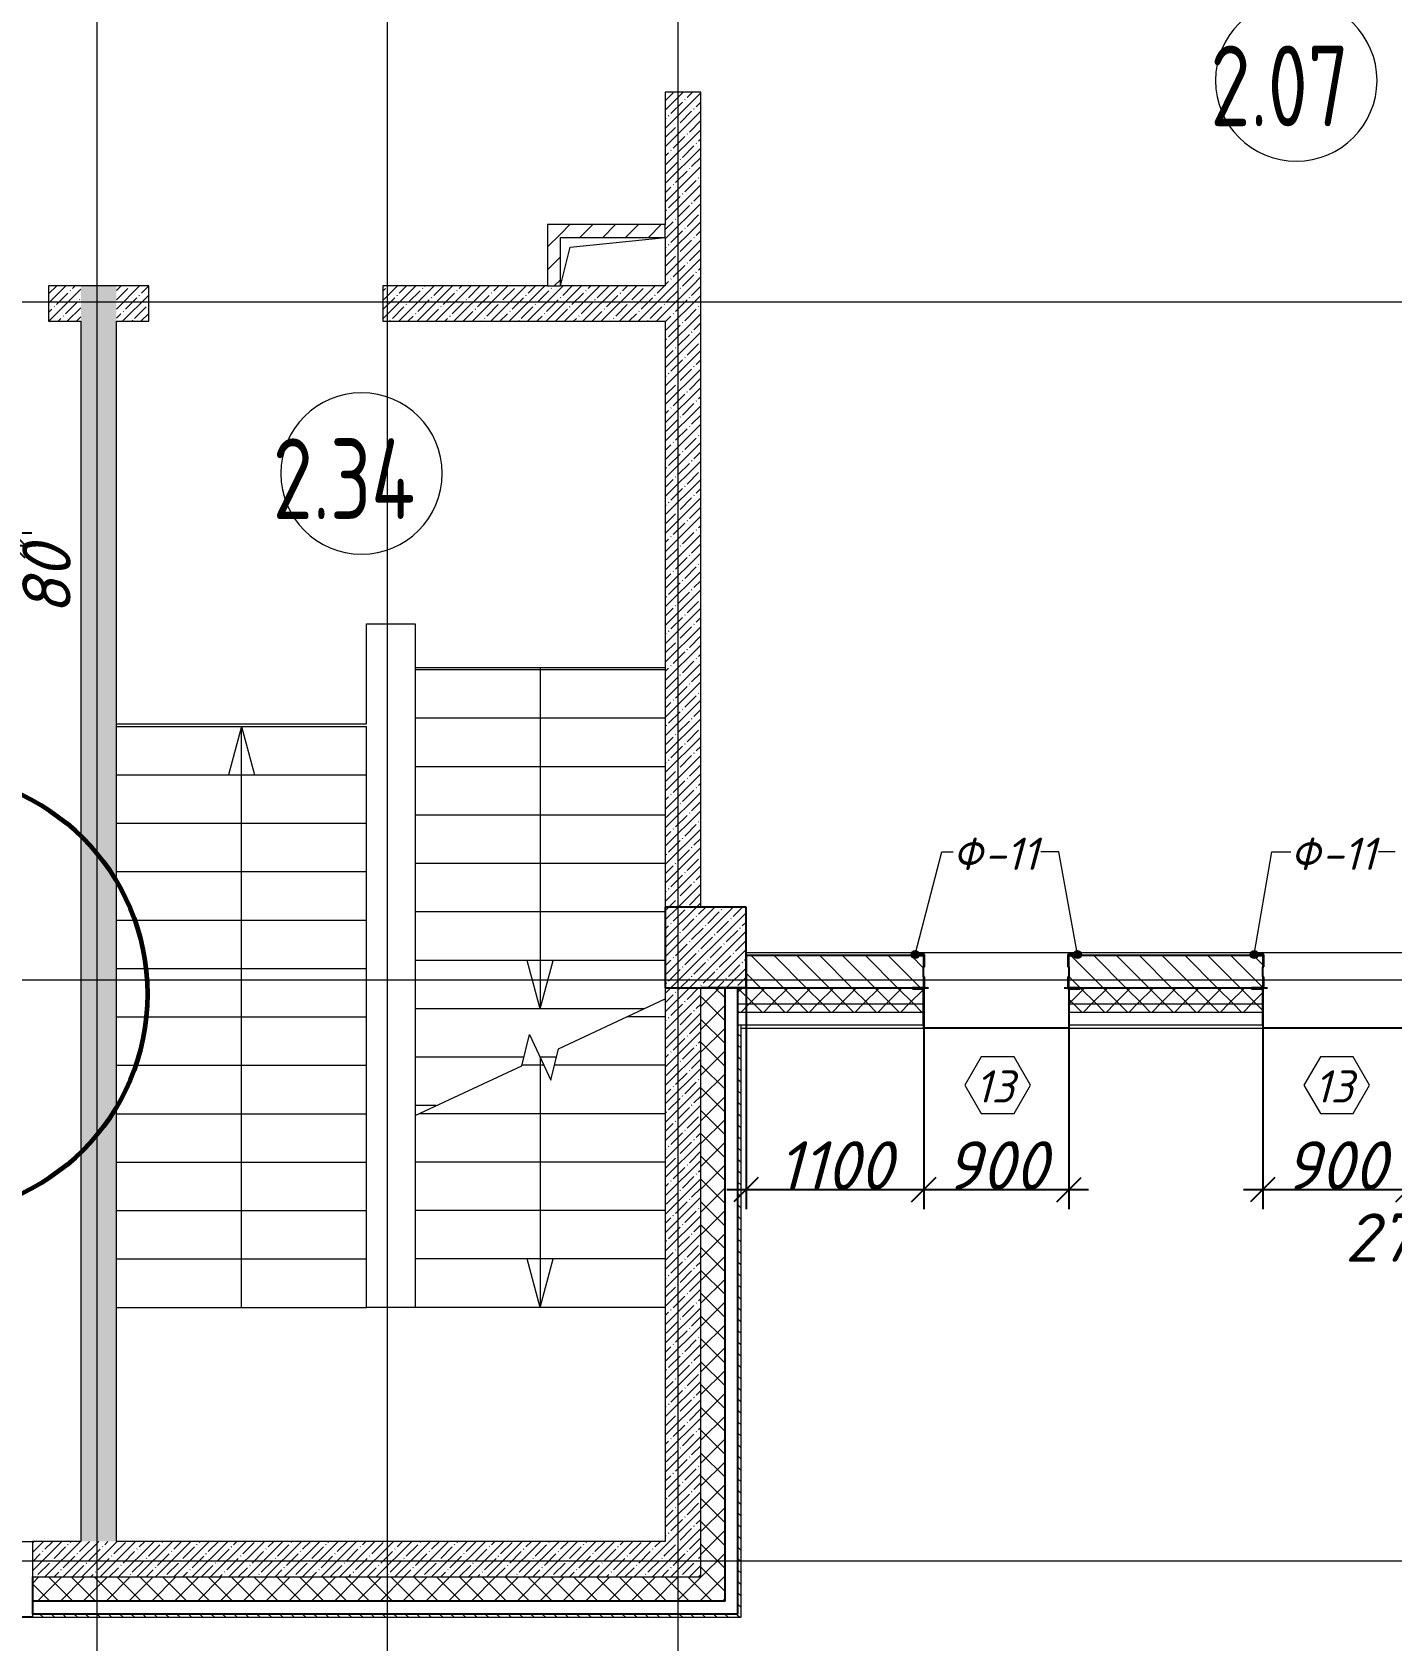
# Model space of a CAD drawing. Header units: millimetres. Extents: x 12986 to 523328, y -9759 to 30092.
# Drawn here: x 310655 to 319076, y -3262 to 6706 of the extents above; entities that cross this region are included whole.
import ezdxf

# ---------------------------------------------------------------- set-up
doc = ezdxf.new("R2010")
doc.units = ezdxf.units.MM
doc.layers.add('0)Допникки кружки', color=7, linetype='Continuous', plot=False)
for name, color, linetype, lineweight in [('A-ANNO-DIMS', 7, 'Continuous', 9), ('A-AREA-IDEN', 7, 'Continuous', 9), ('A-DETL', 7, 'Continuous', 9), ('A-FLOR', 7, 'Continuous', 9), ('A-GENM', 7, 'Continuous', 9), ('A-GENM-1', 7, 'Continuous', 25), ('A-GENM-IDEN', 7, 'Continuous', 9), ('A-GLAZ-IDEN', 7, 'Continuous', 9), ('A-WALL', 7, 'Continuous', 5), ('A-WALL-1', 7, 'Continuous', 25), ('A-WALL-6', 18, 'Continuous', 13), ('A-WALL-FNSH-1', 7, 'Continuous', 9), ('A-WALL-PATT-1', 7, 'Continuous', 5), ('A-WALL-PATT-3', 250, 'Continuous', 5), ('I-WALL', 7, 'Continuous', 5), ('S-COLS-1', 7, 'Continuous', 5), ('S-COLS-2', 7, 'Continuous', 25), ('S-STRS-1', 7, 'Continuous', 9), ('S-STRS-ANNO', 7, 'Continuous', 5), ('S-STRS-MBND', 7, 'Continuous', 9), ('Оси-1', 7, 'Continuous', 20)]:
    doc.layers.add(name, color=color, linetype=linetype, lineweight=lineweight)
for name, color, linetype, lineweight, true_color in [('A-WALL-3', 7, 'Continuous', 5, 0x000000), ('A-WALL-4', 7, 'Continuous', 25, 0x000000), ('A-WALL-FNSH-3', 7, 'Continuous', 13, 0x008000), ('A-WALL-PATT-2', 7, 'Continuous', 5, 0xce0000)]:
    doc.layers.add(name, color=color, linetype=linetype, lineweight=lineweight, true_color=true_color)
doc.styles.add('ISOCPEUR_I_2', font='isocpeui.ttf', dxfattribs={"height": 300})
doc.styles.add('СПДС', font='ГОСТ тип А.ttf', dxfattribs={"width": 0.9})
doc.dimstyles.new('ISO-2_0_0_9К_СРЕДНИЙ', dxfattribs={"dimscale": 304.8, "dimtxt": 199.196235, "dimasz": 0.492126, "dimexe": 0.393701, "dimexo": 0, "dimgap": 0, "dimtad": 1, "dimdec": 0, "dimzin": 0, "dimdsep": 46, "dimtxsty": 'ISOCPEUR_I_2', "dimblk1": 'OBLIQUE', "dimblk2": 'OBLIQUE', "dimsah": 1, "dimcen": 0.09, "dimdle": 0.393701, "dimazin": 0, "dimtfac": 1, "dimtdec": 4, "dimtix": 1, "dimtmove": 2, "dimatfit": 3, "dimfxl": 1, "dimtvp": 1, "dimtolj": 1, "dimtzin": 0, "dimarcsym": 2})
doc.dimstyles.new('ISO-2_0_0_9К_СРЕДНИЙ_2', dxfattribs={"dimscale": 304.8, "dimtxt": 199.196235, "dimasz": 0.492126, "dimexe": 0.393701, "dimexo": 0, "dimgap": 0, "dimtad": 1, "dimdec": 0, "dimzin": 0, "dimdsep": 46, "dimtxsty": 'ISOCPEUR_I_2', "dimblk1": 'OBLIQUE', "dimblk2": 'OBLIQUE', "dimsah": 1, "dimcen": 0.09, "dimdle": 0.393701, "dimazin": 0, "dimtfac": 1, "dimtdec": 4, "dimtix": 1, "dimtmove": 0, "dimatfit": 3, "dimfxl": 1, "dimtvp": 1, "dimtolj": 1, "dimtzin": 0, "dimarcsym": 2})
pattern_1 = [(45, (239096.85, -2765.93), (-57.02463, 57.02463), []), (45, (239153.876, -2765.93), (-57.02463, 57.02463), [100.806, -20.161, 3.353, -16.808])]
pattern_2 = [(45, (239096.85, -2765.93), (-70.71068, 70.71068), []), (135, (239096.85, -2765.93), (-70.71068, -70.71068), [])]
pattern_3 = [(135, (239096.85, -2765.933), (-35.35534, -35.35534), [])]
pattern_4 = [(45, (239096.85, -2765.93), (-70.71068, 70.71068), [])]

# ---------------------------------------------------------------- blocks, each defined once
blk = doc.blocks.new('AR_Отверстие прямоугольное _в плите_ - AR_Отверстие прямоугольное _в плите_-24505298-АР1_1_Кладочный план 2 этажа')
at = {"layer": 'A-GENM'}
for p, q in [((-265, 90), (325, 150)), ((-325, -150), (-265, 90))]:
    blk.add_line(p, q, dxfattribs=at)
blk = doc.blocks.new('Фахверк_СКБ_Уголок - Ф-11_200х2500 h-28441216-АР1_1_Кладочный план 2 этажа')
at = {"layer": 'A-GENM-1'}
for p, q in [((200, 156), (125, 156)), ((125, 156), (125, 81)), ((131, 81), (131, 150)), ((131, 150), (200, 150)), ((200, 150), (200, 156)), ((125, 81), (131, 81)), ((131, 19), (125, 19)), ((125, 19), (125, -56)), ((131, -50), (131, 19)), ((125, -56), (200, -56)), ((200, -50), (131, -50)), ((200, -56), (200, -50))]:
    blk.add_line(p, q, dxfattribs=at)
blk = doc.blocks.new('_Oblique')
at = {"color": 0, "linetype": 'ByBlock', "lineweight": -2}
blk.add_line((-0.5, -0.5), (0.5, 0.5), dxfattribs=at)
blk = doc.blocks.new('*D2239')
at = {"layer": 'A-ANNO-DIMS', "color": 0, "lineweight": -2, "transparency": 16777216}
for p, q in [((310533.9, 3404.1), (310533.9, 3724.1)), ((309519.9, 3604.1), (310653.9, 3604.1)), ((309519.9, 3524.1), (310653.9, 3524.1))]:
    blk.add_line(p, q, dxfattribs=at)
at = {"layer": 'Defpoints', "color": 0, "transparency": 16777216}
for p in [(309519.9, 3604.1), (310533.9, 3604.1), (309519.9, 3524.1)]:
    blk.add_point(p, dxfattribs=at)
at = {"layer": 'A-ANNO-DIMS', "color": 0, "lineweight": -2, "transparency": 16777216, "xscale": 150, "yscale": 150, "zscale": 150}
for p, rotation in [((310533.9, 3604.1), 90), ((310533.9, 3524.1), 270)]:
    blk.add_blockref('_Oblique', p, dxfattribs=dict(at, rotation=rotation))
at = {"layer": 'A-ANNO-DIMS', "color": 0, "transparency": 16777216, "insert": (310594, 3092.5), "char_height": 300, "width": 303.391, "attachment_point": 1, "rotation": 90, "line_spacing_factor": 1.149209, "style": 'ISOCPEUR_I_2'}
blk.add_mtext('\\A1;80', dxfattribs=at)
blk = doc.blocks.new('*D2337')
at = {"layer": 'A-ANNO-DIMS', "color": 0, "lineweight": -2, "transparency": 16777216}
for p, q in [((315076.9, 784.1), (315076.9, -586.4)), ((316176.9, 784.1), (316176.9, -586.4)), ((314956.9, -466.4), (316296.9, -466.4))]:
    blk.add_line(p, q, dxfattribs=at)
at = {"layer": 'Defpoints', "color": 0, "transparency": 16777216}
for p in [(315076.9, 784.1), (316176.9, 784.1), (316176.9, -466.4)]:
    blk.add_point(p, dxfattribs=at)
at = {"layer": 'A-ANNO-DIMS', "color": 0, "lineweight": -2, "transparency": 16777216, "xscale": 150, "yscale": 150, "zscale": 150, "rotation": 180}
blk.add_blockref('_Oblique', (315076.9, -466.4), dxfattribs=at)
at = {"layer": 'A-ANNO-DIMS', "color": 0, "lineweight": -2, "transparency": 16777216, "xscale": 150, "yscale": 150, "zscale": 150}
blk.add_blockref('_Oblique', (316176.9, -466.4), dxfattribs=at)
at = {"layer": 'A-ANNO-DIMS', "color": 0, "transparency": 16777216, "insert": (315626.9, -316.4), "char_height": 300, "width": 514.846, "attachment_point": 5, "style": 'ISOCPEUR_I_2'}
blk.add_mtext('\\A1;1100', dxfattribs=at)
blk = doc.blocks.new('*D2338')
at = {"layer": 'A-ANNO-DIMS', "color": 0, "lineweight": -2, "transparency": 16777216}
for p, q in [((316176.9, 784.1), (316176.9, -586.4)), ((317076.9, 784.1), (317076.9, -586.4)), ((316056.9, -466.4), (317196.9, -466.4))]:
    blk.add_line(p, q, dxfattribs=at)
at = {"layer": 'Defpoints', "color": 0, "transparency": 16777216}
for p in [(316176.9, 784.1), (317076.9, 784.1), (317076.9, -466.4)]:
    blk.add_point(p, dxfattribs=at)
at = {"layer": 'A-ANNO-DIMS', "color": 0, "lineweight": -2, "transparency": 16777216, "xscale": 150, "yscale": 150, "zscale": 150, "rotation": 180}
blk.add_blockref('_Oblique', (316176.9, -466.4), dxfattribs=at)
at = {"layer": 'A-ANNO-DIMS', "color": 0, "lineweight": -2, "transparency": 16777216, "xscale": 150, "yscale": 150, "zscale": 150}
blk.add_blockref('_Oblique', (317076.9, -466.4), dxfattribs=at)
at = {"layer": 'A-ANNO-DIMS', "color": 0, "transparency": 16777216, "insert": (316626.9, -316.4), "char_height": 300, "width": 455.087, "attachment_point": 5, "style": 'ISOCPEUR_I_2'}
blk.add_mtext('\\A1;900', dxfattribs=at)
blk = doc.blocks.new('*D2339')
at = {"layer": 'A-ANNO-DIMS', "color": 0, "lineweight": -2, "transparency": 16777216}
for p, q in [((318276.9, 784.1), (318276.9, -586.4)), ((319176.9, 784.1), (319176.9, -586.4)), ((318156.9, -466.4), (319296.9, -466.4))]:
    blk.add_line(p, q, dxfattribs=at)
at = {"layer": 'Defpoints', "color": 0, "transparency": 16777216}
for p in [(318276.9, 784.1), (319176.9, 784.1), (319176.9, -466.4)]:
    blk.add_point(p, dxfattribs=at)
at = {"layer": 'A-ANNO-DIMS', "color": 0, "lineweight": -2, "transparency": 16777216, "xscale": 150, "yscale": 150, "zscale": 150, "rotation": 180}
blk.add_blockref('_Oblique', (318276.9, -466.4), dxfattribs=at)
at = {"layer": 'A-ANNO-DIMS', "color": 0, "lineweight": -2, "transparency": 16777216, "xscale": 150, "yscale": 150, "zscale": 150}
blk.add_blockref('_Oblique', (319176.9, -466.4), dxfattribs=at)
at = {"layer": 'A-ANNO-DIMS', "color": 0, "transparency": 16777216, "insert": (318726.9, -316.4), "char_height": 300, "width": 455.087, "attachment_point": 5, "style": 'ISOCPEUR_I_2'}
blk.add_mtext('\\A1;900', dxfattribs=at)
blk = doc.blocks.new('*D2340')
at = {"layer": 'A-ANNO-DIMS', "color": 0, "lineweight": -2, "transparency": 16777216}
for p, q in [((319176.9, 784.1), (319176.9, -586.4)), ((319446.9, 784.1), (319446.9, -586.4)), ((319056.9, -466.4), (319566.9, -466.4))]:
    blk.add_line(p, q, dxfattribs=at)
at = {"layer": 'Defpoints', "color": 0, "transparency": 16777216}
for p in [(319176.9, 784.1), (319446.9, 784.1), (319446.9, -466.4)]:
    blk.add_point(p, dxfattribs=at)
at = {"layer": 'A-ANNO-DIMS', "color": 0, "lineweight": -2, "transparency": 16777216, "xscale": 150, "yscale": 150, "zscale": 150, "rotation": 180}
blk.add_blockref('_Oblique', (319176.9, -466.4), dxfattribs=at)
at = {"layer": 'A-ANNO-DIMS', "color": 0, "lineweight": -2, "transparency": 16777216, "xscale": 150, "yscale": 150, "zscale": 150}
blk.add_blockref('_Oblique', (319446.9, -466.4), dxfattribs=at)
at = {"layer": 'A-ANNO-DIMS', "color": 0, "transparency": 16777216, "insert": (318786.2, -613), "char_height": 300, "width": 455.087, "attachment_point": 1, "line_spacing_factor": 1.149209, "style": 'ISOCPEUR_I_2'}
blk.add_mtext('\\A1;270', dxfattribs=at)
blk = doc.blocks.new('AAR_СКБ_Марка_Окна_Перемычка и проем - Марка проема-25443838-АР1_1_Кладочный план 2 этажа')
at = {"layer": 'A-GLAZ-IDEN'}
for p, q in [((-0.968, -0.984), (-1.986, -2.747)), ((1.067, -0.984), (-0.968, -0.984)), ((2.085, -2.747), (1.067, -0.984)), ((-1.986, -2.747), (-0.968, -4.509)), ((1.067, -4.509), (2.085, -2.747)), ((-0.968, -4.509), (1.067, -4.509))]:
    blk.add_line(p, q, dxfattribs=at)
blk = doc.blocks.new('Марка_Помещения - Номер-25198446-Объем проектирования 2 этажа')
at = {"layer": 'A-AREA-IDEN'}
for start, end in [(360, 180), (180, 360)]:
    blk.add_arc((0, 0), 2.5, start, end, dxfattribs=at)

msp = doc.modelspace()

# ---------------------------------------------------------------- hatches: boundary and pattern name
at = {"layer": 'A-GENM-IDEN'}
h = msp.add_hatch(color=256, dxfattribs=at)
edge = h.paths.add_edge_path(flags=0)
edge.add_arc((316124.51748, 990.06727), 25, 0, 360)
h = msp.add_hatch(color=256, dxfattribs=at)
edge = h.paths.add_edge_path(flags=0)
edge.add_arc((317129.18415, 990.06727), 25, 0, 360)
h = msp.add_hatch(color=256, dxfattribs=at)
edge = h.paths.add_edge_path(flags=0)
edge.add_arc((318224.51748, 990.06727), 25, 0, 360)
at = {"layer": 'A-WALL-PATT-1'}
h = msp.add_hatch(dxfattribs=at)
h.set_pattern_fill('FP_7', color=256, style=0, pattern_type=2)
h.set_pattern_definition(pattern_1)
h.paths.add_polyline_path([(314796.85081, 5134.0673), (314796.85081, 6334.0673), (314576.85081, 6334.0673), (314576.85081, 5134.0673)], flags=0)
h.paths.add_polyline_path([(314796.85081, 7934.0673), (314796.85081, 8134.0673), (314576.85081, 8134.0673), (314576.85081, 7934.0673)], flags=0)
h = msp.add_hatch(dxfattribs=at)
h.set_pattern_fill('FP_7', color=256, style=0, pattern_type=2)
h.set_pattern_definition(pattern_1)
h.paths.add_polyline_path([(309036.85081, 4914.06731), (309806.85081, 4914.06731), (309806.85081, 5134.06731), (308457.33135, 5134.06731), (308457.33135, 4914.06731)], flags=0)
h.paths.add_polyline_path([(310956.85081, 4914.06731), (310956.85081, 5134.06731), (310756.85081, 5134.06731), (310756.85081, 4914.06731)], flags=0)
h.paths.add_polyline_path([(306656.85079, 4914.06731), (307357.33135, 4914.06731), (307357.33135, 5134.06731), (305956.85079, 5134.06731), (305956.85079, 4914.06731), (306576.85079, 4914.06731)], flags=0)
h = msp.add_hatch(dxfattribs=at)
h.set_pattern_fill('FP_7', color=256, style=0, pattern_type=2)
h.set_pattern_definition(pattern_1)
h.paths.add_polyline_path([(311013.72581, -2645.9327), (311176.85081, -2645.9327), (311176.85081, 5134.0673), (310956.85081, 5134.0673), (310956.85081, -2645.9327)], flags=0)
h = msp.add_hatch(dxfattribs=at)
h.set_pattern_fill('FP_7', color=256, style=0, pattern_type=2)
h.set_pattern_definition(pattern_1)
h.paths.add_polyline_path([(311176.85081, 4914.0673), (311376.85081, 4914.0673), (311376.85081, 5134.0673), (311176.85081, 5134.0673)], flags=0)
h.paths.add_polyline_path([(314576.85081, 4914.0673), (314576.85081, 5134.0673), (312826.85081, 5134.0673), (312826.85081, 4914.0673), (314078.25706, 4914.0673)], flags=0)
h = msp.add_hatch(dxfattribs=at)
h.set_pattern_fill('FP_7', color=256, style=0, pattern_type=2)
h.set_pattern_definition(pattern_1)
h.paths.add_polyline_path([(314576.85081, 1284.0673), (314796.85081, 1284.0673), (314796.85081, 5134.0673), (314576.85081, 5134.0673), (314576.85081, 1626.94875)], flags=0)
h = msp.add_hatch(dxfattribs=at)
h.set_pattern_fill('FP_7', color=256, style=0, pattern_type=2)
h.set_pattern_definition(pattern_1)
h.paths.add_polyline_path([(314796.85081, -2865.9327), (314796.85081, 784.0673), (314576.85081, 784.0673), (314576.85081, -2865.9327)], flags=0)
h = msp.add_hatch(dxfattribs=at)
h.set_pattern_fill('FP_11', color=256, style=0, pattern_type=2)
h.set_pattern_definition(pattern_2)
h.paths.add_polyline_path([(314796.85081, -3015.9327), (314946.85081, -3015.9327), (314946.85081, 784.06727), (314796.85081, 784.06727), (314796.85081, -2865.9327)], flags=0)
h = msp.add_hatch(dxfattribs=at)
h.set_pattern_fill('FP_11', color=256, style=0, pattern_type=2)
h.set_pattern_definition(pattern_2)
h.paths.add_polyline_path([(316176.85081, 684.06727), (316176.32907, 778.06727), (316107.85081, 778.06727), (316107.85081, 784.06727), (315026.85081, 784.06727), (315026.85081, 684.06727), (315610.52269, 684.06727)], flags=0)
h.paths.add_polyline_path([(323796.85076, 684.06727), (323796.85076, 784.06719), (323265.8508, 784.06727), (323265.8508, 778.06727), (323196.8508, 778.06727), (323196.8508, 684.06727), (323296.85076, 684.06727)], flags=0)
h.paths.add_polyline_path([(318276.85081, 684.06727), (318276.32907, 778.06727), (318207.85081, 778.06727), (318207.85081, 784.06727), (317145.85081, 784.06727), (317145.85081, 778.06727), (317076.85081, 778.06727), (317076.85081, 684.06727), (318207.85081, 684.06727)], flags=0)
h.paths.add_polyline_path([(319245.85081, 684.06727), (320496.8508, 684.06727), (320496.32906, 778.06727), (320427.8508, 778.06727), (320427.8508, 784.06727), (319245.85081, 784.06727), (319245.85081, 778.06727), (319176.85081, 778.06727), (319176.85081, 684.06727)], flags=0)
h = msp.add_hatch(dxfattribs=at)
h.set_pattern_fill('FP_11', color=256, style=0, pattern_type=2)
h.set_pattern_definition(pattern_2)
h.paths.add_polyline_path([(323271.85081, 634.06727), (323896.85081, 634.06727), (323896.85081, 684.06727), (323196.8508, 684.06727), (323196.8508, 634.06727)], flags=0)
h.paths.add_polyline_path([(318276.85081, 634.06727), (318276.85081, 684.06727), (317076.85081, 684.06727), (317076.85081, 634.06727), (317142.78831, 634.06727)], flags=0)
h.paths.add_polyline_path([(316176.85081, 634.06727), (316176.85081, 684.06727), (315026.85081, 684.06727), (315026.85081, 634.06727), (315610.52269, 634.06727)], flags=0)
h.paths.add_polyline_path([(319176.85081, 634.06727), (320496.8508, 634.06727), (320496.8508, 684.06727), (319176.85081, 684.06727)], flags=0)
h = msp.add_hatch(dxfattribs=at)
h.set_pattern_fill('FP_23', color=256, style=0, pattern_type=2)
h.set_pattern_definition(pattern_3)
h.paths.add_polyline_path([(315026.85081, -3115.9327), (315046.85081, -3115.9327), (315046.85081, 554.06727), (315026.85081, 554.06727), (315026.85081, -3095.9327)], flags=0)
h = msp.add_hatch(dxfattribs=at)
h.set_pattern_fill('FP_7', color=256, style=0, pattern_type=2)
h.set_pattern_definition(pattern_1)
h.paths.add_polyline_path([(306156.85086, -2865.9327), (309756.8508, -2865.9327), (309756.8508, -2645.9327), (306156.85086, -2645.9327), (306156.85086, -2655.01297)], flags=0)
h.paths.add_polyline_path([(305256.85086, -2865.9327), (305256.85086, -2645.9327), (305006.85086, -2645.9327), (305006.85086, -2865.9327)], flags=0)
h.paths.add_polyline_path([(310656.8508, -2865.9327), (310956.85081, -2865.9327), (310956.85081, -2645.9327), (310656.8508, -2645.9327), (310656.8508, -2655.01297)], flags=0)
h = msp.add_hatch(dxfattribs=at)
h.set_pattern_fill('FP_7', color=256, style=0, pattern_type=2)
h.set_pattern_definition(pattern_1)
h.paths.add_polyline_path([(314576.85081, -2865.9327), (314576.85081, -2645.9327), (310956.85081, -2645.9327), (310956.85081, -2865.9327), (311013.72581, -2865.9327)], flags=0)
h = msp.add_hatch(dxfattribs=at)
h.set_pattern_fill('FP_11', color=256, style=0, pattern_type=2)
h.set_pattern_definition(pattern_2)
h.paths.add_polyline_path([(310656.8508, -3015.9327), (314796.85081, -3015.9327), (314796.85081, -2865.9327), (310656.8508, -2865.9327)], flags=0)
h.paths.add_polyline_path([(307949.19456, -3015.9327), (309756.8508, -3015.9327), (309756.8508, -2865.9327), (306156.85086, -2865.9327), (306156.85086, -3015.9327)], flags=0)
h.paths.add_polyline_path([(295506.85084, -3015.9327), (296256.85081, -3015.9327), (296256.3291, -2871.9327), (296187.85084, -2871.9327), (296187.85084, -2865.9327), (295506.85084, -2865.9327)], flags=0)
h.paths.add_polyline_path([(300006.85083, -3015.9327), (301156.85079, -3015.9327), (301156.32909, -2871.9327), (301087.85082, -2871.9327), (301087.85082, -2865.9327), (300006.85083, -2865.9327), (300006.85083, -2871.9327)], flags=0)
h.paths.add_polyline_path([(292393.80739, -3015.9327), (292406.85084, -3015.9327), (292406.32913, -2871.9327), (292337.85087, -2871.9327), (292337.85087, -2865.9327), (291006.85083, -2865.9327), (291006.85083, -3015.9327), (292337.85087, -3015.9327)], flags=0)
h.paths.add_polyline_path([(263926.8508, -3015.9327), (265506.59427, -3015.9327), (265506.07256, -2871.9327), (265437.5943, -2871.9327), (265437.5943, -2865.9327), (263995.85078, -2865.9327), (263995.85078, -2871.9327), (263926.8508, -2871.9327)], flags=0)
h.paths.add_polyline_path([(273935.85067, -3015.9327), (274986.85079, -3015.9327), (274986.32908, -2871.9327), (274917.85082, -2871.9327), (274917.85082, -2865.9327), (273935.85067, -2865.9327), (273935.85067, -2871.9327), (273866.85068, -2871.9327), (273866.85068, -3015.9327)], flags=0)
h.paths.add_polyline_path([(282756.8508, -3015.9327), (282756.32909, -2871.9327), (282687.85083, -2871.9327), (282687.85083, -2865.9327), (281825.85078, -2865.9327), (281825.85078, -2871.9327), (281756.85079, -2871.9327), (281756.85079, -3015.9327), (281825.85078, -3015.9327)], flags=0)
h.paths.add_polyline_path([(261757.85083, -3015.9327), (261826.8508, -3015.9327), (261826.32909, -2871.9327), (261757.85083, -2871.9327), (261757.85083, -2865.9327), (260775.85085, -2865.9327), (260775.85085, -2871.9327), (260706.85086, -2871.9327), (260706.85086, -3015.9327)], flags=0)
h.paths.add_polyline_path([(256356.85091, -3015.9327), (256356.85091, -2865.9327), (255275.85077, -2865.9327), (255275.85077, -2871.9327), (255206.85079, -2871.9327), (255206.85079, -3015.9327), (255852.16331, -3015.9327)], flags=0)
h.paths.add_polyline_path([(242826.85079, -3015.9327), (242826.85079, -2865.9327), (238836.85079, -2865.9327), (238836.85079, -3015.9327)], flags=0)
h.paths.add_polyline_path([(247356.85078, -3015.9327), (247356.85078, -2865.9327), (246645.85077, -2865.9327), (246645.85077, -2871.9327), (246576.85078, -2871.9327), (246576.85078, -3015.9327), (246756.85078, -3015.9327)], flags=0)
h = msp.add_hatch(dxfattribs=at)
h.set_pattern_fill('FP_23', color=256, style=0, pattern_type=2)
h.set_pattern_definition(pattern_3)
h.paths.add_polyline_path([(314946.85081, -3115.9327), (315026.85081, -3115.9327), (315026.85081, -3095.9327), (310656.8508, -3095.9327), (310656.8508, -3115.9327), (314796.85081, -3115.9327)], flags=0)
h.paths.add_polyline_path([(309756.8508, -3115.9327), (309756.8508, -3095.9327), (306156.85086, -3095.9327), (306156.85086, -3115.9327), (307949.19456, -3115.9327)], flags=0)
h.paths.add_polyline_path([(301156.85079, -3115.9327), (301156.85079, -3095.9327), (300006.85083, -3095.9327), (300006.85083, -3115.9327)], flags=0)
h.paths.add_polyline_path([(295691.06956, -3115.9327), (296256.85081, -3115.9327), (296256.85081, -3095.9327), (295506.85084, -3095.9327), (295506.85084, -3115.9327)], flags=0)
h.paths.add_polyline_path([(291006.85083, -3115.9327), (292406.85084, -3115.9327), (292406.85084, -3095.9327), (291006.85083, -3095.9327)], flags=0)
h.paths.add_polyline_path([(273866.85068, -3115.9327), (274986.85079, -3115.9327), (274986.85079, -3095.9327), (273866.85068, -3095.9327)], flags=0)
h.paths.add_polyline_path([(281756.85079, -3115.9327), (282756.8508, -3115.9327), (282756.8508, -3095.9327), (281756.85079, -3095.9327)], flags=0)
h.paths.add_polyline_path([(265506.59427, -3115.9327), (265506.59427, -3095.9327), (263926.8508, -3095.9327), (263926.8508, -3115.9327)], flags=0)
h.paths.add_polyline_path([(255852.16331, -3115.9327), (256356.85091, -3115.9327), (256356.85091, -3095.9327), (255206.85079, -3095.9327), (255206.85079, -3115.9327)], flags=0)
h.paths.add_polyline_path([(246576.85078, -3115.9327), (247356.85078, -3115.9327), (247356.85078, -3095.9327), (246576.85078, -3095.9327)], flags=0)
h.paths.add_polyline_path([(261826.8508, -3115.9327), (261826.8508, -3095.9327), (260706.85086, -3095.9327), (260706.85086, -3115.9327)], flags=0)
h.paths.add_polyline_path([(242826.85079, -3115.9327), (242826.85079, -3095.9327), (238736.85079, -3095.9327), (238736.85079, -3115.9327)], flags=0)
at = {"layer": 'A-WALL-PATT-2'}
h = msp.add_hatch(dxfattribs=at)
h.set_pattern_fill('FP_22', color=256, style=0, pattern_type=2)
h.set_pattern_definition([(135, (239096.85, -2765.93), (-70.71068, -70.71068), [])])
h.paths.add_polyline_path([(317145.85081, 784.06727), (318276.85081, 784.06727), (318276.85081, 984.06727), (317076.85081, 984.06727), (317076.85081, 784.06727), (317142.78831, 784.06727)], flags=0)
h.paths.add_polyline_path([(319446.85081, 784.06727), (319446.85081, 984.06727), (319176.85081, 984.06727), (319176.85081, 784.06727), (319245.85081, 784.06727)], flags=0)
h.paths.add_polyline_path([(315610.52269, 784.06727), (316176.85081, 784.06727), (316176.85081, 984.06727), (315076.85084, 984.06727), (315076.85084, 784.06727)], flags=0)
at = {"layer": 'A-WALL-PATT-3'}
h = msp.add_hatch(dxfattribs=at)
h.set_pattern_fill('FP_24', color=256, style=0, pattern_type=2)
h.set_pattern_definition(pattern_4)
h.paths.add_polyline_path([(313926.85081, 5134.0673), (313926.85081, 5514.0673), (313846.85081, 5514.0673), (313846.85081, 5134.0673)], flags=0)
h = msp.add_hatch(dxfattribs=at)
h.set_pattern_fill('FP_24', color=256, style=0, pattern_type=2)
h.set_pattern_definition(pattern_4)
h.paths.add_polyline_path([(313926.85081, 5434.0673), (314576.85081, 5434.0673), (314576.85081, 5514.0673), (313926.85081, 5514.0673)], flags=0)
at = {"layer": 'S-COLS-1'}
h = msp.add_hatch(dxfattribs=at)
h.set_pattern_fill('FP_7', color=256, style=0, pattern_type=2)
h.set_pattern_definition(pattern_1)
h.paths.add_polyline_path([(315076.85084, 784.0673), (315076.85084, 1284.0673), (314576.85084, 1284.0673), (314576.85084, 784.0673)], flags=0)

# ---------------------------------------------------------------- linework, layer by layer
at = {"layer": '0)Допникки кружки', "color": 6, "lineweight": 60}
msp.add_circle((309999.94535, 744.72074), 1369.38563, dxfattribs=at)
at = {"layer": 'A-DETL'}
for p, q in [((315026.85081, 634.06727), (316176.85081, 634.06727)), ((317076.85081, 634.06727), (318276.85081, 634.06727))]:
    msp.add_line(p, q, dxfattribs=at)
at = {"layer": 'A-FLOR'}
for p, q in [((312726.85081, 2419.0673), (312726.85081, 3039.0673)), ((312726.85081, 3039.0673), (313026.85081, 3039.0673)), ((313026.85081, 3039.0673), (313026.85081, 2769.0673)), ((313026.85081, 2769.0673), (314576.85081, 2769.0673)), ((311176.85081, 2419.0673), (312726.85081, 2419.0673))]:
    msp.add_line(p, q, dxfattribs=at)
at = {"layer": 'A-GENM-IDEN'}
for p, q in [((316124.51748, 990.06727), (316289.03267, 1626.9404)), ((316289.03267, 1626.9404), (316359.57095, 1626.9404)), ((317014.28817, 1626.9404), (316901.80543, 1626.9404)), ((317129.18415, 990.06727), (317014.28817, 1626.9404)), ((318224.51748, 990.06727), (318332.32317, 1626.9404)), ((318332.32317, 1626.9404), (318450.84781, 1626.9404)), ((319097.34709, 1626.9404), (318993.0823, 1626.9404))]:
    msp.add_line(p, q, dxfattribs=at)
for centre in [(316124.51748, 990.06727), (317129.18415, 990.06727), (318224.51748, 990.06727)]:
    msp.add_circle(centre, 25, dxfattribs=at)
at = {"layer": 'A-WALL'}
for p, q in [((315026.85081, 684.06727), (316176.85081, 684.06727)), ((317076.85081, 684.06727), (318276.85081, 684.06727)), ((315026.85081, 554.06727), (316176.85081, 554.06727)), ((315046.85081, 534.06727), (315046.85081, 554.06727)), ((317076.85081, 554.06727), (318276.85081, 554.06727))]:
    msp.add_line(p, q, dxfattribs=at)
at = {"layer": 'A-WALL-1'}
for p, q in [((316107.85081, 984.06727), (315076.85084, 984.06727)), ((315076.85084, 984.06727), (315076.85084, 784.06727)), ((316176.85081, 853.06727), (316176.85081, 915.06727)), ((317076.85081, 915.06727), (317076.85081, 853.06727)), ((318207.85081, 984.06727), (317145.85081, 984.06727)), ((318276.85081, 853.06727), (318276.85081, 915.06727)), ((315076.85084, 784.06727), (316107.85081, 784.06727)), ((317145.85081, 784.06727), (318207.85081, 784.06727))]:
    msp.add_line(p, q, dxfattribs=at)
at = {"layer": 'A-WALL-3'}
for p, q in [((314576.85081, 6334.0673), (314576.85081, 5514.0673)), ((314796.85081, 6334.0673), (314576.85081, 6334.0673)), ((314796.85081, 1284.0673), (314796.85081, 6334.0673)), ((314576.85081, 5434.0673), (314576.85081, 5134.0673)), ((310956.85081, 5134.06731), (310756.85081, 5134.06731)), ((310756.85081, 5134.06731), (310756.85081, 4914.06731)), ((311376.85081, 5134.0673), (310956.85081, 5134.0673)), ((311376.85081, 4914.0673), (311376.85081, 5134.0673)), ((313846.85081, 5134.0673), (312826.85081, 5134.0673)), ((312826.85081, 5134.0673), (312826.85081, 4914.0673)), ((314576.85081, 5134.0673), (313926.85081, 5134.0673)), ((310756.85081, 4914.06731), (310956.85081, 4914.06731)), ((310956.85081, 4914.06731), (310956.85081, -2645.9327)), ((311176.85081, -2645.9327), (311176.85081, 4914.0673)), ((311176.85081, 4914.0673), (311376.85081, 4914.0673)), ((312826.85081, 4914.0673), (314576.85081, 4914.0673)), ((314576.85081, 4914.0673), (314576.85081, 1284.0673)), ((314576.85081, 1284.0673), (314796.85081, 1284.0673)), ((314796.85081, 784.0673), (314576.85081, 784.0673)), ((314576.85081, 784.0673), (314576.85081, -2645.9327)), ((314796.85081, -2865.9327), (314796.85081, 784.0673)), ((310956.85081, -2645.9327), (310656.8508, -2645.9327)), ((310656.8508, -2645.9327), (310656.8508, -2865.9327)), ((314576.85081, -2645.9327), (311176.85081, -2645.9327)), ((310656.8508, -2865.9327), (314796.85081, -2865.9327))]:
    msp.add_line(p, q, dxfattribs=at)
at = {"layer": 'A-WALL-4'}
for p, q in [((315076.85084, 784.06727), (314796.85081, 784.06727)), ((314946.85081, -3015.9327), (314946.85081, 784.06727)), ((315026.85081, -3095.9327), (315026.85081, 784.06727)), ((316176.85081, 554.06727), (316176.85081, 778.06727)), ((316182.85081, 784.06727), (316206.85081, 784.06727)), ((317046.85081, 784.06727), (317070.85081, 784.06727)), ((317076.85081, 778.06727), (317076.85081, 554.06727)), ((318276.85081, 554.06727), (318276.85081, 778.06727)), ((318282.85081, 784.06727), (318306.85081, 784.06727)), ((317076.85081, 534.06727), (316176.85081, 534.06727)), ((319176.85081, 534.06727), (318276.85081, 534.06727)), ((310656.8508, -2865.9327), (310656.8508, -3095.9327)), ((314946.85081, -3015.9327), (310656.8508, -3015.9327)), ((310656.8508, -3115.9327), (309756.8508, -3115.9327)), ((315026.85081, -3095.9327), (310656.8508, -3095.9327))]:
    msp.add_line(p, q, dxfattribs=at)
at = {"layer": 'A-WALL-6'}
for p, q in [((314576.85081, 5434.0673), (314576.85081, 5514.0673)), ((313846.85081, 5134.0673), (313926.85081, 5134.0673))]:
    msp.add_line(p, q, dxfattribs=at)
at = {"layer": 'A-WALL-FNSH-1'}
for p, q in [((315046.85081, 534.06727), (316176.85081, 534.06727)), ((315046.85081, -3115.9327), (315046.85081, 534.06727)), ((316176.85081, 534.06727), (316176.85081, 554.06727)), ((317076.85081, 554.06727), (317076.85081, 534.06727)), ((317076.85081, 534.06727), (318276.85081, 534.06727)), ((318276.85081, 534.06727), (318276.85081, 554.06727)), ((310656.8508, -3095.9327), (310656.8508, -3115.9327)), ((310656.8508, -3115.9327), (315046.85081, -3115.9327))]:
    msp.add_line(p, q, dxfattribs=at)
at = {"layer": 'A-WALL-FNSH-3'}
for p, q in [((313846.85081, 5514.0673), (313846.85081, 5134.0673)), ((314576.85081, 5514.0673), (313846.85081, 5514.0673)), ((313926.85081, 5134.0673), (313926.85081, 5434.0673)), ((313926.85081, 5434.0673), (314576.85081, 5434.0673))]:
    msp.add_line(p, q, dxfattribs=at)
at = {"layer": 'I-WALL'}
for p, q in [((315076.85084, 1004.06727), (319446.85081, 1004.06727)), ((309756.8508, -2645.9327), (310656.8508, -2645.9327))]:
    msp.add_line(p, q, dxfattribs=at)
at = {"layer": 'S-COLS-2'}
for p, q in [((315076.85084, 1284.0673), (314576.85084, 1284.0673)), ((314576.85084, 1284.0673), (314576.85084, 784.0673)), ((315076.85084, 784.0673), (315076.85084, 1284.0673)), ((314576.85084, 784.0673), (315076.85084, 784.0673))]:
    msp.add_line(p, q, dxfattribs=at)
at = {"layer": 'S-STRS-1'}
for p, q in [((313026.85081, 2769.0673), (313026.85081, 2754.0673)), ((314576.85081, 2754.0673), (313026.85081, 2754.0673)), ((313026.85081, 2754.0673), (313026.85081, 2454.0673)), ((314576.85081, 2754.0673), (313026.85081, 2754.0673)), ((311176.85081, 2404.0673), (312726.85081, 2404.0673)), ((312726.85081, 2104.0673), (312726.85081, 2404.0673)), ((313026.85081, 2454.0673), (313026.85081, 2154.0673)), ((314576.85081, 2454.0673), (313026.85081, 2454.0673)), ((314576.85081, 2454.0673), (313026.85081, 2454.0673)), ((311176.85081, 2104.0673), (312726.85081, 2104.0673)), ((311176.85081, 2104.0673), (312726.85081, 2104.0673)), ((312726.85081, 1804.0673), (312726.85081, 2104.0673)), ((313026.85081, 2154.0673), (313026.85081, 1854.0673)), ((314576.85081, 2154.0673), (313026.85081, 2154.0673)), ((314576.85081, 2154.0673), (313026.85081, 2154.0673)), ((311176.85081, 1804.0673), (312726.85081, 1804.0673)), ((311176.85081, 1804.0673), (312726.85081, 1804.0673)), ((312726.85081, 1504.0673), (312726.85081, 1804.0673)), ((313026.85081, 1854.0673), (313026.85081, 1554.0673)), ((314576.85081, 1854.0673), (313026.85081, 1854.0673)), ((314576.85081, 1854.0673), (313026.85081, 1854.0673)), ((311176.85081, 1504.0673), (312726.85081, 1504.0673)), ((311176.85081, 1504.0673), (312726.85081, 1504.0673)), ((312726.85081, 1204.0673), (312726.85081, 1504.0673)), ((313026.85081, 1554.0673), (313026.85081, 1254.0673)), ((314576.85081, 1554.0673), (313026.85081, 1554.0673)), ((314576.85081, 1554.0673), (313026.85081, 1554.0673)), ((311176.85081, 1204.0673), (312726.85081, 1204.0673)), ((311176.85081, 1204.0673), (312726.85081, 1204.0673)), ((312726.85081, 904.0673), (312726.85081, 1204.0673)), ((313026.85081, 1254.0673), (313026.85081, 954.0673)), ((314576.85081, 1254.0673), (313026.85081, 1254.0673)), ((314576.85081, 1254.0673), (313026.85081, 1254.0673)), ((311176.85081, 904.0673), (312726.85081, 904.0673)), ((311176.85081, 904.0673), (312726.85081, 904.0673)), ((312726.85081, 604.0673), (312726.85081, 904.0673)), ((313026.85081, 954.0673), (313026.85081, 654.0673)), ((314576.85081, 954.0673), (313026.85081, 954.0673)), ((314576.85081, 954.0673), (313026.85081, 954.0673)), ((311176.85081, 604.0673), (312726.85081, 604.0673)), ((311176.85081, 604.0673), (312726.85081, 604.0673)), ((312726.85081, 304.0673), (312726.85081, 604.0673)), ((313026.85081, 654.0673), (313026.85081, 354.0673)), ((314445.20288, 654.0673), (313026.85081, 654.0673)), ((314445.20288, 654.0673), (313026.85081, 654.0673)), ((314576.85081, 604.0673), (314337.97754, 604.0673)), ((314576.85081, 604.0673), (314337.97754, 604.0673)), ((311176.85081, 304.0673), (312726.85081, 304.0673)), ((311176.85081, 304.0673), (312726.85081, 304.0673)), ((312726.85081, 4.0673), (312726.85081, 304.0673)), ((313026.85081, 354.0673), (313026.85081, 54.0673)), ((313701.40098, 354.0673), (313026.85081, 354.0673)), ((313701.40098, 354.0673), (313026.85081, 354.0673)), ((313825.16619, 304.0673), (313689.24945, 304.0673)), ((313825.16619, 304.0673), (313689.24945, 304.0673)), ((313902.30063, 354.0673), (313801.85081, 354.0673)), ((313902.30063, 354.0673), (313801.85081, 354.0673)), ((314576.85081, 304.0673), (313890.14909, 304.0673)), ((314576.85081, 304.0673), (313890.14909, 304.0673)), ((311176.85081, 4.0673), (312726.85081, 4.0673)), ((311176.85081, 4.0673), (312726.85081, 4.0673)), ((312726.85081, -295.9327), (312726.85081, 4.0673)), ((313026.85081, 54.0673), (313026.85081, -7.32113)), ((313158.49873, 54.0673), (313026.85081, 54.0673)), ((313158.49873, 54.0673), (313026.85081, 54.0673)), ((314576.85081, 4.0673), (313051.27338, 4.0673)), ((314576.85081, 4.0673), (313051.27338, 4.0673)), ((313026.85081, -7.32113), (313026.85081, -295.9327)), ((311176.85081, -295.9327), (312726.85081, -295.9327)), ((311176.85081, -295.9327), (312726.85081, -295.9327)), ((312726.85081, -595.9327), (312726.85081, -295.9327)), ((313026.85081, -295.9327), (313026.85081, -595.9327)), ((314576.85081, -295.9327), (313026.85081, -295.9327)), ((314576.85081, -295.9327), (313026.85081, -295.9327)), ((311176.85081, -595.9327), (312726.85081, -595.9327)), ((311176.85081, -595.9327), (312726.85081, -595.9327)), ((312726.85081, -895.9327), (312726.85081, -595.9327)), ((313026.85081, -595.9327), (313026.85081, -895.9327)), ((314576.85081, -595.9327), (313026.85081, -595.9327)), ((314576.85081, -595.9327), (313026.85081, -595.9327)), ((311176.85081, -895.9327), (312726.85081, -895.9327)), ((311176.85081, -895.9327), (312726.85081, -895.9327)), ((312726.85081, -1195.9327), (312726.85081, -895.9327)), ((313026.85081, -895.9327), (313026.85081, -1195.9327)), ((314576.85081, -895.9327), (313026.85081, -895.9327)), ((314576.85081, -895.9327), (313026.85081, -895.9327)), ((311176.85081, -1195.9327), (312726.85081, -1195.9327)), ((311176.85081, -1195.9327), (312726.85081, -1195.9327)), ((313026.85081, -1195.9327), (312726.85081, -1195.9327)), ((314576.85081, -1195.9327), (313026.85081, -1195.9327)), ((314576.85081, -1195.9327), (313026.85081, -1195.9327))]:
    msp.add_line(p, q, dxfattribs=at)
at = {"layer": 'S-STRS-ANNO'}
for p, q in [((313801.85081, 2769.0673), (313801.85081, 2754.0673)), ((313801.85081, 2754.0673), (313801.85081, 2454.0673)), ((311951.85081, 2404.0673), (311871.46605, 2104.0673)), ((311951.85081, 2104.0673), (311951.85081, 2404.0673)), ((311951.85081, 2404.0673), (312032.23556, 2104.0673)), ((313801.85081, 2454.0673), (313801.85081, 2154.0673)), ((311951.85081, 1804.0673), (311951.85081, 2104.0673)), ((313801.85081, 2154.0673), (313801.85081, 1854.0673)), ((311951.85081, 1504.0673), (311951.85081, 1804.0673)), ((313801.85081, 1854.0673), (313801.85081, 1554.0673)), ((311951.85081, 1204.0673), (311951.85081, 1504.0673)), ((313801.85081, 1554.0673), (313801.85081, 1254.0673)), ((311951.85081, 904.0673), (311951.85081, 1204.0673)), ((313801.85081, 1254.0673), (313801.85081, 954.0673)), ((311951.85081, 604.0673), (311951.85081, 904.0673)), ((313801.85081, 654.0673), (313721.46605, 954.0673)), ((313801.85081, 954.0673), (313801.85081, 654.0673)), ((313801.85081, 654.0673), (313882.23556, 954.0673)), ((311951.85081, 304.0673), (311951.85081, 604.0673)), ((311951.85081, 4.0673), (311951.85081, 304.0673)), ((313801.85081, 354.0673), (313801.85081, 304.0673)), ((313801.85081, 304.0673), (313801.85081, 4.0673)), ((311951.85081, -295.9327), (311951.85081, 4.0673)), ((313801.85081, 4.0673), (313801.85081, -295.9327)), ((311951.85081, -595.9327), (311951.85081, -295.9327)), ((313801.85081, -295.9327), (313801.85081, -595.9327)), ((311951.85081, -895.9327), (311951.85081, -595.9327)), ((313801.85081, -595.9327), (313801.85081, -895.9327)), ((311951.85081, -1195.9327), (311951.85081, -895.9327)), ((313801.85081, -1195.9327), (313721.46605, -895.9327)), ((313801.85081, -895.9327), (313801.85081, -1195.9327)), ((313801.85081, -1195.9327), (313882.23556, -895.9327))]:
    msp.add_line(p, q, dxfattribs=at)
at = {"layer": 'S-STRS-MBND'}
for p, q in [((313915.13928, 406.89458), (314576.85081, 715.45574)), ((313688.56233, 301.24002), (313735.8167, 495.67789)), ((313735.8167, 495.67789), (313867.88491, 212.45671)), ((313867.88491, 212.45671), (313915.13928, 406.89458)), ((313026.85081, -7.32113), (313688.56233, 301.24002))]:
    msp.add_line(p, q, dxfattribs=at)
at = {"layer": 'Оси-1'}
for p, q in [((311056.85078, -6915.9327), (311056.85078, 25871.01046)), ((312856.85078, -6915.9327), (312856.85078, 25871.01046)), ((314656.85078, -6915.9327), (314656.85078, 25871.01046)), ((234936.85079, 5034.0673), (365048.47884, 5034.0673)), ((234936.85079, 834.0673), (365048.47884, 834.0673)), ((234936.85079, -2765.9327), (365048.47884, -2765.9327))]:
    msp.add_line(p, q, dxfattribs=at)

# ---------------------------------------------------------------- block references
at = {"layer": 'A-AREA-IDEN', "xscale": 199.9999999999999, "yscale": 199.9999999999999, "zscale": 199.9999999999999}
for p in [(318484.70215, 6405.8097), (312695.01929, 3971.36769)]:
    msp.add_blockref('Марка_Помещения - Номер-25198446-Объем проектирования 2 этажа', p, dxfattribs=at)
at = {"layer": 'A-GENM'}
msp.add_blockref('AR_Отверстие прямоугольное _в плите_ - AR_Отверстие прямоугольное _в плите_-24505298-АР1_1_Кладочный план 2 этажа', (314251.85081, 5284.0673), dxfattribs=at)
at = {"layer": 'A-GENM-1', "rotation": 180}
for p in [(316307.85081, 934.06727), (318407.85081, 934.06727)]:
    msp.add_blockref('Фахверк_СКБ_Уголок - Ф-11_200х2500 h-28441216-АР1_1_Кладочный план 2 этажа', p, dxfattribs=at)
at = {"layer": 'A-GENM-1'}
msp.add_blockref('Фахверк_СКБ_Уголок - Ф-11_200х2500 h-28441216-АР1_1_Кладочный план 2 этажа', (316945.85081, 834.06727), dxfattribs=at)
at = {"layer": 'A-GLAZ-IDEN', "xscale": 99.99999999999993, "yscale": 99.99999999999993, "zscale": 99.99999999999993}
for p in [(316630.68819, 455.738), (318730.68819, 455.738)]:
    msp.add_blockref('AAR_СКБ_Марка_Окна_Перемычка и проем - Марка проема-25443838-АР1_1_Кладочный план 2 этажа', p, dxfattribs=at)

# ---------------------------------------------------------------- texts
at = {"layer": 'A-AREA-IDEN', "char_height": 500, "attachment_point": 1, "style": 'СПДС'}
for s, insert, width in [('2.07', (317953.23585, 6622.92831), 1327.5945), ('2.34', (312145.55299, 4188.4863), 1370.885625)]:
    msp.add_mtext(s, dxfattribs=dict(at, insert=insert, width=width))
at = {"layer": 'A-GENM-IDEN', "char_height": 200, "attachment_point": 1, "style": 'ISOCPEUR_I_2'}
for s, insert, width in [('\\fISOCPEUR|b0|i1|c204|p34|;\\W.9;Ф', (316359.57095, 1714.55499), 230.886), ('\\fISOCPEUR|b0|i1|c204|p34|;\\W.9;Ф', (316359.57095, 1714.55499), 230.886), ('-11', (316550.07095, 1714.55499), 389.620125), ('-11', (316550.07095, 1714.55499), 389.620125), ('\\fISOCPEUR|b0|i1|c204|p34|;\\W.9;Ф', (318450.84781, 1714.55499), 230.886), ('\\fISOCPEUR|b0|i1|c204|p34|;\\W.9;Ф', (318450.84781, 1714.55499), 230.886), ('-11', (318641.34781, 1714.55499), 389.620125), ('-11', (318641.34781, 1714.55499), 389.620125)]:
    msp.add_mtext(s, dxfattribs=dict(at, insert=insert, width=width))
at = {"layer": 'A-GLAZ-IDEN', "char_height": 200, "width": 274.177125, "attachment_point": 1, "style": 'ISOCPEUR_I_2'}
for insert in [(316496.78966, 273.09663), (318596.78966, 273.09663)]:
    msp.add_mtext('13', dxfattribs=dict(at, insert=insert))

# ---------------------------------------------------------------- dimensions: what is measured, and where the dimension line sits
at = {"layer": 'A-ANNO-DIMS'}
dim = msp.add_linear_dim(base=(310533.88848, 3604.0673), p1=(309519.89881, 3524.0673), p2=(309519.89881, 3604.0673), angle=90, dimstyle='ISO-2_0_0_9К_СРЕДНИЙ', override={"dimpost": '<>', "dimfxl": 80}, dxfattribs=at)
dim.commit()
dim.dimension.update_dxf_attribs({"geometry": '*D2239', "text_midpoint": (310794.00106, 3244.22446), "dimtype": 160, "text_rotation": 90})
for base, p1, p2, override, picture, middle in [((316176.85081, -466.37515), (315076.85084, 784.06727), (316176.85081, 784.06727), {"dimpost": '<>', "dimfxl": 1099.999976}, '*D2337', (315626.85082, -316.37515)), ((317076.85081, -466.37515), (316176.85081, 784.06727), (317076.85081, 784.06727), {"dimpost": '<>', "dimfxl": 900}, '*D2338', (316626.85081, -316.37515)), ((319176.85081, -466.37515), (318276.85081, 784.06727), (319176.85081, 784.06727), {"dimpost": '<>', "dimfxl": 900}, '*D2339', (318726.85081, -316.37515))]:
    dim = msp.add_linear_dim(base=base, p1=p1, p2=p2, dimstyle='ISO-2_0_0_9К_СРЕДНИЙ_2', override=override, dxfattribs=at)
    dim.commit()
    dim.dimension.update_dxf_attribs({"geometry": picture, "text_midpoint": middle})
dim = msp.add_linear_dim(base=(319446.85081, -466.37515), p1=(319176.85081, 784.06727), p2=(319446.85081, 784.06727), dimstyle='ISO-2_0_0_9К_СРЕДНИЙ', override={"dimpost": '<>', "dimfxl": 269.999999}, dxfattribs=at)
dim.commit()
dim.dimension.update_dxf_attribs({"geometry": '*D2340', "text_midpoint": (319013.79177, -813.01735), "dimtype": 160})

doc.saveas('drawing.dxf')
